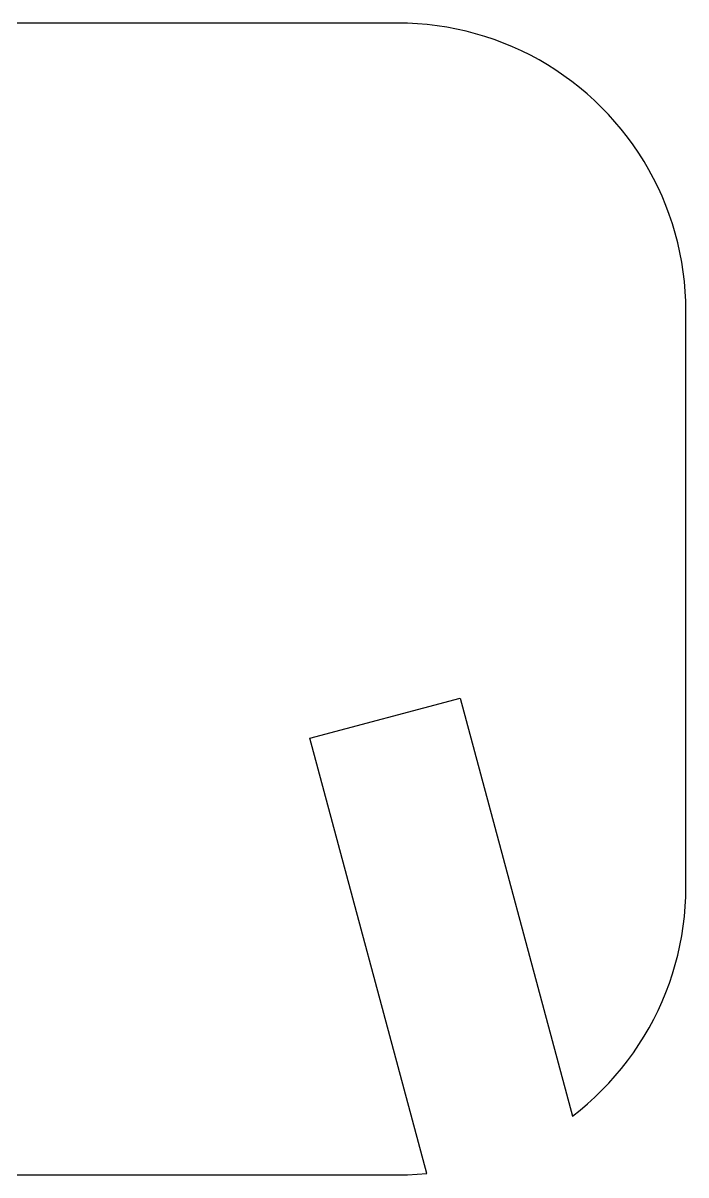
# Model space of a CAD drawing. Extents: x 0 to 595, y 0 to 619.
# Drawn here: x 458.3 to 595.3, y 380.5 to 618.6 of the extents above; entities that cross this region are included whole.
import ezdxf

# ---------------------------------------------------------------- set-up
doc = ezdxf.new("R2010")
doc.units = 0
doc.layers.add('Default', color=7, linetype='CONTINUOUS')

msp = doc.modelspace()

# ---------------------------------------------------------------- linework, layer by layer
at = {"layer": 'Default', "color": 1}
for points in [[(595.27559, 440.025233), (595.27559, 559.080351), (595.240887, 561.112688), (595.136818, 563.142655), (594.963504, 565.167886), (594.721148, 567.186019), (594.410031, 569.194701), (594.030518, 571.191591), (593.583049, 573.174359), (593.068147, 575.140694), (592.486413, 577.088304), (591.838524, 579.014917), (591.125237, 580.918287), (590.347382, 582.796195), (589.505866, 584.646452), (588.601671, 586.4669), (587.635852, 588.255416), (586.609533, 590.009915), (585.523912, 591.728352), (584.380255, 593.408723), (583.179895, 595.049068), (581.924231, 596.647476), (580.614728, 598.202081), (579.252913, 599.711073), (577.840372, 601.172692), (576.378754, 602.585232), (574.869762, 603.947048), (573.315156, 605.25655), (571.716749, 606.512214), (570.076403, 607.712574), (568.396033, 608.856232), (566.677596, 609.941853), (564.923096, 610.968171), (563.13458, 611.93399), (561.314133, 612.838185), (559.463876, 613.679701), (557.585968, 614.457556), (555.682598, 615.170844), (553.755984, 615.818733), (551.808374, 616.400466), (549.842039, 616.915368), (547.859271, 617.362837), (545.862382, 617.74235), (543.8537, 618.053467), (541.835566, 618.295824), (539.810336, 618.469137), (537.780369, 618.573207), (535.748031, 618.60791), (59.527559, 618.60791)], [(517.602878, 470.760127), (548.65245, 479.079834)], [(548.65245, 479.079834), (571.807875, 392.662611)], [(541.70847, 380.796832), (517.602878, 470.760127)], [(571.807875, 392.662611), (573.400582, 393.918664), (574.949572, 395.228252), (576.453044, 396.589853), (577.909254, 398.001886), (579.31651, 399.462713), (580.673179, 400.970637), (581.977686, 402.523908), (583.228515, 404.120721), (584.424215, 405.759223), (585.563398, 407.437511), (586.644739, 409.153637), (587.666984, 410.905607), (588.628947, 412.691388), (589.52951, 414.508906), (590.367626, 416.356052), (591.142325, 418.230679), (591.852705, 420.130613), (592.497942, 422.053645), (593.077287, 423.997545), (593.590067, 425.960054), (594.035686, 427.938895), (594.413629, 429.931769), (594.723454, 431.936362), (594.964803, 433.950348), (595.137396, 435.971386), (595.241032, 437.997132), (595.27559, 440.025233)], [(59.527559, 380.497673), (535.748031, 380.497673), (537.737809, 380.530938), (539.725362, 380.630695), (541.70847, 380.796832)]]:
    msp.add_lwpolyline(points, dxfattribs=at)

doc.saveas('drawing.dxf')
